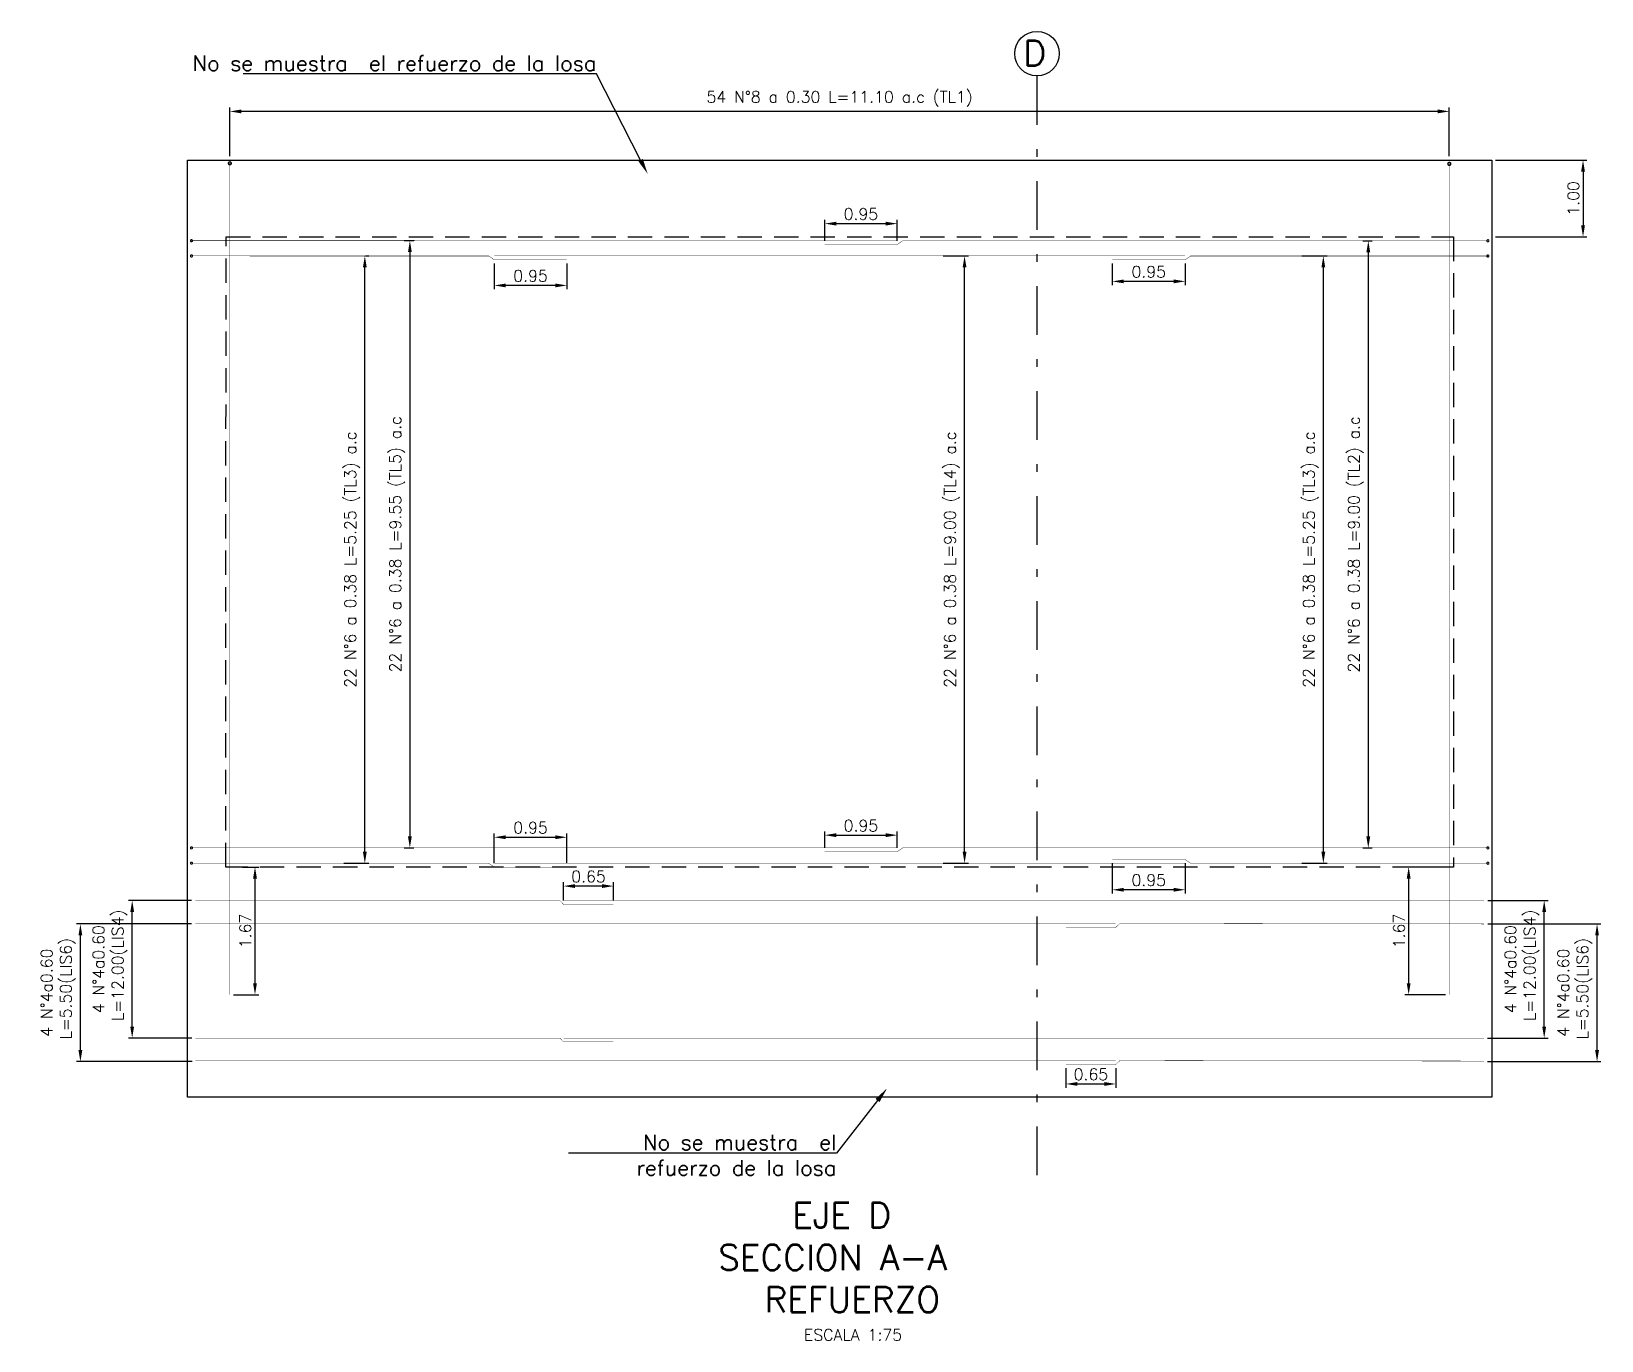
# Model space of a CAD drawing. Header units: metres. Extents: x 1080594 to 1081411, y 976871 to 977162.
# Drawn here: x 1080968.79 to 1080989.26, y 977088.69 to 977105.77 of the extents above; entities that cross this region are included whole.
import ezdxf
from ezdxf import colors
from ezdxf.entities.mleader import LeaderData, LeaderLine
from ezdxf.math import Vec2, Vec3

# ---------------------------------------------------------------- set-up
doc = ezdxf.new("R2010")
doc.units = ezdxf.units.M
doc.header["$LTSCALE"] = 25.4
doc.linetypes.add('DASHDOT', pattern=[1, 0.5, -0.25, 0, -0.25])
doc.linetypes.add('HIDDEN', pattern=[0.375, 0.25, -0.125])
for name, color, linetype in [('CIRCULOCONTRAP', 130, 'Continuous'), ('CONTRAPESO', 3, 'Continuous'), ('DIMCONTRAPESO', 1, 'Continuous'), ('EJE-D', 11, 'DASHDOT'), ('PROY', 9, 'HIDDEN'), ('R175COTR', 7, 'Continuous'), ('REF', 6, 'Continuous'), ('REF V', 6, 'Continuous'), ('REGL175', 7, 'Continuous')]:
    doc.layers.add(name, color=color, linetype=linetype)
for name, color, linetype, lineweight in [('COTA', 1, 'Continuous', 30), ('COTACIM', 20, 'Continuous', 5), ('EJECONTRAPESO', 41, 'DASHDOT', 30)]:
    doc.layers.add(name, color=color, linetype=linetype, lineweight=lineweight)
doc.styles.add('romans', font='romans.shx')
doc.dimstyles.new('Copy 75', dxfattribs={"dimtxt": 0.15, "dimasz": 0.15, "dimexe": 0.05, "dimexo": 0.05, "dimgap": 0.05, "dimtad": 1, "dimzin": 0, "dimdsep": 46, "dimtxsty": 'romans', "dimcen": 0.002, "dimclrd": 1, "dimclre": 1, "dimclrt": 3, "dimadec": 4, "dimazin": 0, "dimtfac": 1, "dimtofl": 0, "dimtmove": 1, "dimatfit": 3, "dimfxl": 1, "dimtolj": 1, "dimtzin": 0, "dimarcsym": 1})

# ---------------------------------------------------------------- blocks, each defined once
blk = doc.blocks.new('*D211')
at = {"layer": 'COTACIM', "color": 1, "lineweight": -2, "transparency": 16777216}
for p, q in [((1080971.375, 977104.139), (1080971.375, 977104.775)), ((1080987.122, 977104.725), (1080971.525, 977104.725)), ((1080987.272, 977104.14), (1080987.272, 977104.775))]:
    blk.add_line(p, q, dxfattribs=at)
at = {"layer": 'COTACIM', "color": 1, "transparency": 16777216}
for points in [[(1080971.525, 977104.75), (1080971.525, 977104.7), (1080971.375, 977104.725)], [(1080987.122, 977104.75), (1080987.122, 977104.7), (1080987.272, 977104.725)]]:
    blk.add_solid(points, dxfattribs=at)
at = {"layer": 'Defpoints', "color": 0, "transparency": 16777216}
for p in [(1080971.375, 977104.725), (1080971.375, 977104.089), (1080987.272, 977104.09)]:
    blk.add_point(p, dxfattribs=at)
at = {"layer": 'COTACIM', "color": 3, "transparency": 16777216, "insert": (1080979.324, 977104.889), "char_height": 0.15, "attachment_point": 5, "style": 'romans'}
blk.add_mtext('\\A1;54 N°8 a 0.30 L=11.10 a.c (TL1)', dxfattribs=at)
blk = doc.blocks.new('*D261')
at = {"layer": 'Defpoints', "color": 0, "transparency": 16777216}
for p in [(1080975.768, 977095.258), (1080974.822, 977094.869), (1080975.768, 977094.869)]:
    blk.add_point(p, dxfattribs=at)
at = {"layer": 'DIMCONTRAPESO', "color": 1, "lineweight": -2, "transparency": 16777216}
for p, q in [((1080974.822, 977094.919), (1080974.822, 977095.308)), ((1080974.972, 977095.258), (1080975.618, 977095.258)), ((1080975.768, 977094.919), (1080975.768, 977095.308))]:
    blk.add_line(p, q, dxfattribs=at)
at = {"layer": 'DIMCONTRAPESO', "color": 1, "transparency": 16777216}
for points in [[(1080974.972, 977095.283), (1080974.972, 977095.233), (1080974.822, 977095.258)], [(1080975.618, 977095.283), (1080975.618, 977095.233), (1080975.768, 977095.258)]]:
    blk.add_solid(points, dxfattribs=at)
at = {"layer": 'DIMCONTRAPESO', "color": 3, "transparency": 16777216, "insert": (1080975.295, 977095.383), "char_height": 0.15, "attachment_point": 5, "style": 'romans'}
blk.add_mtext('\\A1;0.95', dxfattribs=at)
blk = doc.blocks.new('*D262')
at = {"layer": 'Defpoints', "color": 0, "transparency": 16777216}
for p in [(1080980.075, 977095.285), (1080979.13, 977095.068), (1080980.075, 977095.068)]:
    blk.add_point(p, dxfattribs=at)
at = {"layer": 'DIMCONTRAPESO', "color": 1, "lineweight": -2, "transparency": 16777216}
for p, q in [((1080979.13, 977095.118), (1080979.13, 977095.335)), ((1080979.28, 977095.285), (1080979.925, 977095.285)), ((1080980.075, 977095.118), (1080980.075, 977095.335))]:
    blk.add_line(p, q, dxfattribs=at)
at = {"layer": 'DIMCONTRAPESO', "color": 1, "transparency": 16777216}
for points in [[(1080979.28, 977095.31), (1080979.28, 977095.26), (1080979.13, 977095.285)], [(1080979.925, 977095.31), (1080979.925, 977095.26), (1080980.075, 977095.285)]]:
    blk.add_solid(points, dxfattribs=at)
at = {"layer": 'DIMCONTRAPESO', "color": 3, "transparency": 16777216, "insert": (1080979.602, 977095.41), "char_height": 0.15, "attachment_point": 5, "style": 'romans'}
blk.add_mtext('\\A1;0.95', dxfattribs=at)
blk = doc.blocks.new('*D212')
at = {"layer": 'Defpoints', "color": 0, "transparency": 16777216}
for p in [(1080987.323, 977094.869), (1080986.742, 977093.204), (1080987.272, 977093.204)]:
    blk.add_point(p, dxfattribs=at)
at = {"layer": 'DIMCONTRAPESO', "color": 1, "lineweight": -2, "transparency": 16777216}
for p, q in [((1080987.273, 977094.869), (1080986.692, 977094.869)), ((1080986.742, 977094.719), (1080986.742, 977093.354)), ((1080987.222, 977093.204), (1080986.692, 977093.204))]:
    blk.add_line(p, q, dxfattribs=at)
at = {"layer": 'DIMCONTRAPESO', "color": 1, "transparency": 16777216}
for points in [[(1080986.717, 977094.719), (1080986.767, 977094.719), (1080986.742, 977094.869)], [(1080986.717, 977093.354), (1080986.767, 977093.354), (1080986.742, 977093.204)]]:
    blk.add_solid(points, dxfattribs=at)
at = {"layer": 'DIMCONTRAPESO', "color": 3, "transparency": 16777216, "insert": (1080986.617, 977094.036), "char_height": 0.15, "attachment_point": 5, "rotation": 90, "style": 'romans', "bg_fill": 3, "box_fill_scale": 1.1, "bg_fill_color": 256, "bg_fill_true_color": 13158600, "bg_fill_transparency": 0}
blk.add_mtext('\\A1;1.67', dxfattribs=at)
blk = doc.blocks.new('*D263')
at = {"layer": 'Defpoints', "color": 0, "transparency": 16777216}
for p in [(1080982.879, 977094.968), (1080983.828, 977094.968), (1080982.879, 977094.573)]:
    blk.add_point(p, dxfattribs=at)
at = {"layer": 'DIMCONTRAPESO', "color": 1, "lineweight": -2, "transparency": 16777216}
for p, q in [((1080982.879, 977094.918), (1080982.879, 977094.523)), ((1080983.828, 977094.918), (1080983.828, 977094.523)), ((1080983.678, 977094.573), (1080983.029, 977094.573))]:
    blk.add_line(p, q, dxfattribs=at)
at = {"layer": 'DIMCONTRAPESO', "color": 1, "transparency": 16777216}
for points in [[(1080983.029, 977094.598), (1080983.029, 977094.548), (1080982.879, 977094.573)], [(1080983.678, 977094.598), (1080983.678, 977094.548), (1080983.828, 977094.573)]]:
    blk.add_solid(points, dxfattribs=at)
at = {"layer": 'DIMCONTRAPESO', "color": 3, "transparency": 16777216, "insert": (1080983.354, 977094.698), "char_height": 0.15, "attachment_point": 5, "style": 'romans'}
blk.add_mtext('\\A1;0.95', dxfattribs=at)
blk = doc.blocks.new('*D264')
at = {"layer": 'Defpoints', "color": 0, "transparency": 16777216}
for p in [(1080985.301, 977102.839), (1080985.63, 977102.839), (1080985.301, 977094.918)]:
    blk.add_point(p, dxfattribs=at)
at = {"layer": 'DIMCONTRAPESO', "color": 1, "lineweight": -2, "transparency": 16777216}
for p, q in [((1080985.351, 977102.839), (1080985.68, 977102.839)), ((1080985.63, 977095.068), (1080985.63, 977102.689)), ((1080985.351, 977094.918), (1080985.68, 977094.918))]:
    blk.add_line(p, q, dxfattribs=at)
at = {"layer": 'DIMCONTRAPESO', "color": 1, "transparency": 16777216}
for points in [[(1080985.605, 977102.689), (1080985.655, 977102.689), (1080985.63, 977102.839)], [(1080985.605, 977095.068), (1080985.655, 977095.068), (1080985.63, 977094.918)]]:
    blk.add_solid(points, dxfattribs=at)
at = {"layer": 'DIMCONTRAPESO', "color": 3, "transparency": 16777216, "insert": (1080985.466, 977098.879), "char_height": 0.15, "attachment_point": 5, "rotation": 90, "style": 'romans'}
blk.add_mtext('\\A1;22 N°6 a 0.38 L=5.25 (TL3) a.c', dxfattribs=at)
blk = doc.blocks.new('*D265')
at = {"layer": 'Defpoints', "color": 0, "transparency": 16777216}
for p in [(1080986.093, 977103.038), (1080986.093, 977095.118), (1080986.216, 977095.118)]:
    blk.add_point(p, dxfattribs=at)
at = {"layer": 'DIMCONTRAPESO', "color": 1, "lineweight": -2, "transparency": 16777216}
for p, q in [((1080986.143, 977103.038), (1080986.266, 977103.038)), ((1080986.216, 977102.888), (1080986.216, 977095.268)), ((1080986.143, 977095.118), (1080986.266, 977095.118))]:
    blk.add_line(p, q, dxfattribs=at)
at = {"layer": 'DIMCONTRAPESO', "color": 1, "transparency": 16777216}
for points in [[(1080986.191, 977102.888), (1080986.241, 977102.888), (1080986.216, 977103.038)], [(1080986.191, 977095.268), (1080986.241, 977095.268), (1080986.216, 977095.118)]]:
    blk.add_solid(points, dxfattribs=at)
at = {"layer": 'DIMCONTRAPESO', "color": 3, "transparency": 16777216, "insert": (1080986.052, 977099.078), "char_height": 0.15, "attachment_point": 5, "rotation": 90, "style": 'romans'}
blk.add_mtext('\\A1;22 N°6 a 0.38 L=9.00 (TL2) a.c', dxfattribs=at)
blk = doc.blocks.new('*D213')
at = {"layer": 'Defpoints', "color": 0, "transparency": 16777216}
for p in [(1080980.625, 977102.839), (1080980.953, 977102.839), (1080980.625, 977094.919)]:
    blk.add_point(p, dxfattribs=at)
at = {"layer": 'DIMCONTRAPESO', "color": 1, "lineweight": -2, "transparency": 16777216}
for p, q in [((1080980.675, 977102.839), (1080981.003, 977102.839)), ((1080980.953, 977095.069), (1080980.953, 977102.689)), ((1080980.675, 977094.919), (1080981.003, 977094.919))]:
    blk.add_line(p, q, dxfattribs=at)
at = {"layer": 'DIMCONTRAPESO', "color": 1, "transparency": 16777216}
for points in [[(1080980.928, 977102.689), (1080980.978, 977102.689), (1080980.953, 977102.839)], [(1080980.928, 977095.069), (1080980.978, 977095.069), (1080980.953, 977094.919)]]:
    blk.add_solid(points, dxfattribs=at)
at = {"layer": 'DIMCONTRAPESO', "color": 3, "transparency": 16777216, "insert": (1080980.789, 977098.879), "char_height": 0.15, "attachment_point": 5, "rotation": 90, "style": 'romans'}
blk.add_mtext('\\A1;22 N°6 a 0.38 L=9.00 (TL4) a.c', dxfattribs=at)
blk = doc.blocks.new('*D214')
at = {"layer": 'Defpoints', "color": 0, "transparency": 16777216}
for p in [(1080973.094, 977102.839), (1080973.135, 977102.839), (1080972.813, 977094.919)]:
    blk.add_point(p, dxfattribs=at)
at = {"layer": 'DIMCONTRAPESO', "color": 1, "lineweight": -2, "transparency": 16777216}
for p, q in [((1080973.144, 977102.839), (1080973.185, 977102.839)), ((1080973.135, 977095.069), (1080973.135, 977102.689)), ((1080972.863, 977094.919), (1080973.185, 977094.919))]:
    blk.add_line(p, q, dxfattribs=at)
at = {"layer": 'DIMCONTRAPESO', "color": 1, "transparency": 16777216}
for points in [[(1080973.11, 977102.689), (1080973.16, 977102.689), (1080973.135, 977102.839)], [(1080973.11, 977095.069), (1080973.16, 977095.069), (1080973.135, 977094.919)]]:
    blk.add_solid(points, dxfattribs=at)
at = {"layer": 'DIMCONTRAPESO', "color": 3, "transparency": 16777216, "insert": (1080972.971, 977098.879), "char_height": 0.15, "attachment_point": 5, "rotation": 90, "style": 'romans'}
blk.add_mtext('\\A1;22 N°6 a 0.38 L=5.25 (TL3) a.c', dxfattribs=at)
blk = doc.blocks.new('*D215')
at = {"layer": 'Defpoints', "color": 0, "transparency": 16777216}
for p in [(1080973.598, 977103.039), (1080973.598, 977095.119), (1080973.722, 977095.119)]:
    blk.add_point(p, dxfattribs=at)
at = {"layer": 'DIMCONTRAPESO', "color": 1, "lineweight": -2, "transparency": 16777216}
for p, q in [((1080973.648, 977103.039), (1080973.772, 977103.039)), ((1080973.722, 977102.889), (1080973.722, 977095.269)), ((1080973.648, 977095.119), (1080973.772, 977095.119))]:
    blk.add_line(p, q, dxfattribs=at)
at = {"layer": 'DIMCONTRAPESO', "color": 1, "transparency": 16777216}
for points in [[(1080973.697, 977102.889), (1080973.747, 977102.889), (1080973.722, 977103.039)], [(1080973.697, 977095.269), (1080973.747, 977095.269), (1080973.722, 977095.119)]]:
    blk.add_solid(points, dxfattribs=at)
at = {"layer": 'DIMCONTRAPESO', "color": 3, "transparency": 16777216, "insert": (1080973.557, 977099.079), "char_height": 0.15, "attachment_point": 5, "rotation": 90, "style": 'romans'}
blk.add_mtext('\\A1;22 N°6 a 0.38 L=9.55 (TL5) a.c', dxfattribs=at)
blk = doc.blocks.new('*D266')
at = {"layer": 'Defpoints', "color": 0, "transparency": 16777216}
for p in [(1080982.879, 977102.789), (1080983.828, 977102.789), (1080982.879, 977102.508)]:
    blk.add_point(p, dxfattribs=at)
at = {"layer": 'DIMCONTRAPESO', "color": 1, "lineweight": -2, "transparency": 16777216}
for p, q in [((1080982.879, 977102.739), (1080982.879, 977102.458)), ((1080983.828, 977102.739), (1080983.828, 977102.458)), ((1080983.678, 977102.508), (1080983.029, 977102.508))]:
    blk.add_line(p, q, dxfattribs=at)
at = {"layer": 'DIMCONTRAPESO', "color": 1, "transparency": 16777216}
for points in [[(1080983.029, 977102.533), (1080983.029, 977102.483), (1080982.879, 977102.508)], [(1080983.678, 977102.533), (1080983.678, 977102.483), (1080983.828, 977102.508)]]:
    blk.add_solid(points, dxfattribs=at)
at = {"layer": 'DIMCONTRAPESO', "color": 3, "transparency": 16777216, "insert": (1080983.354, 977102.633), "char_height": 0.15, "attachment_point": 5, "style": 'romans'}
blk.add_mtext('\\A1;0.95', dxfattribs=at)
blk = doc.blocks.new('*D267')
at = {"layer": 'Defpoints', "color": 0, "transparency": 16777216}
for p in [(1080980.075, 977103.261), (1080979.13, 977102.988), (1080980.075, 977102.988)]:
    blk.add_point(p, dxfattribs=at)
at = {"layer": 'DIMCONTRAPESO', "color": 1, "lineweight": -2, "transparency": 16777216}
for p, q in [((1080979.13, 977103.038), (1080979.13, 977103.311)), ((1080979.28, 977103.261), (1080979.925, 977103.261)), ((1080980.075, 977103.038), (1080980.075, 977103.311))]:
    blk.add_line(p, q, dxfattribs=at)
at = {"layer": 'DIMCONTRAPESO', "color": 1, "transparency": 16777216}
for points in [[(1080979.28, 977103.286), (1080979.28, 977103.236), (1080979.13, 977103.261)], [(1080979.925, 977103.286), (1080979.925, 977103.236), (1080980.075, 977103.261)]]:
    blk.add_solid(points, dxfattribs=at)
at = {"layer": 'DIMCONTRAPESO', "color": 3, "transparency": 16777216, "insert": (1080979.602, 977103.386), "char_height": 0.15, "attachment_point": 5, "style": 'romans'}
blk.add_mtext('\\A1;0.95', dxfattribs=at)
blk = doc.blocks.new('*D268')
at = {"layer": 'Defpoints', "color": 0, "transparency": 16777216}
for p in [(1080974.822, 977102.789), (1080975.768, 977102.789), (1080974.822, 977102.455)]:
    blk.add_point(p, dxfattribs=at)
at = {"layer": 'DIMCONTRAPESO', "color": 1, "lineweight": -2, "transparency": 16777216}
for p, q in [((1080974.822, 977102.739), (1080974.822, 977102.405)), ((1080975.768, 977102.739), (1080975.768, 977102.405)), ((1080975.618, 977102.455), (1080974.972, 977102.455))]:
    blk.add_line(p, q, dxfattribs=at)
at = {"layer": 'DIMCONTRAPESO', "color": 1, "transparency": 16777216}
for points in [[(1080974.972, 977102.48), (1080974.972, 977102.43), (1080974.822, 977102.455)], [(1080975.618, 977102.48), (1080975.618, 977102.43), (1080975.768, 977102.455)]]:
    blk.add_solid(points, dxfattribs=at)
at = {"layer": 'DIMCONTRAPESO', "color": 3, "transparency": 16777216, "insert": (1080975.295, 977102.58), "char_height": 0.15, "attachment_point": 5, "style": 'romans'}
blk.add_mtext('\\A1;0.95', dxfattribs=at)
blk = doc.blocks.new('*D216')
at = {"layer": 'Defpoints', "color": 0, "transparency": 16777216}
for p in [(1080987.725, 977094.433), (1080988.509, 977094.433), (1080987.719, 977092.639)]:
    blk.add_point(p, dxfattribs=at)
at = {"layer": 'DIMCONTRAPESO', "color": 1, "lineweight": -2, "transparency": 16777216}
for p, q in [((1080987.775, 977094.433), (1080988.559, 977094.433)), ((1080988.509, 977092.789), (1080988.509, 977094.283)), ((1080987.769, 977092.639), (1080988.559, 977092.639))]:
    blk.add_line(p, q, dxfattribs=at)
at = {"layer": 'DIMCONTRAPESO', "color": 1, "transparency": 16777216}
for points in [[(1080988.484, 977094.283), (1080988.534, 977094.283), (1080988.509, 977094.433)], [(1080988.484, 977092.789), (1080988.534, 977092.789), (1080988.509, 977092.639)]]:
    blk.add_solid(points, dxfattribs=at)
at = {"layer": 'DIMCONTRAPESO', "color": 3, "transparency": 16777216, "insert": (1080988.219, 977093.536), "char_height": 0.15, "attachment_point": 5, "rotation": 90, "style": 'romans'}
blk.add_mtext('\\A1;4 N°4a0.60\\P L=12.00(LIS4)', dxfattribs=at)
blk = doc.blocks.new('*D269')
at = {"layer": 'Defpoints', "color": 0, "transparency": 16777216}
for p in [(1080975.726, 977094.621), (1080975.726, 977094.383), (1080976.375, 977094.383)]:
    blk.add_point(p, dxfattribs=at)
at = {"layer": 'EJE-D', "color": 1, "lineweight": -2, "transparency": 16777216}
for p, q in [((1080975.726, 977094.433), (1080975.726, 977094.671)), ((1080976.225, 977094.621), (1080975.876, 977094.621)), ((1080976.375, 977094.433), (1080976.375, 977094.671))]:
    blk.add_line(p, q, dxfattribs=at)
at = {"layer": 'EJE-D', "color": 1, "transparency": 16777216}
for points in [[(1080975.876, 977094.646), (1080975.876, 977094.596), (1080975.726, 977094.621)], [(1080976.225, 977094.646), (1080976.225, 977094.596), (1080976.375, 977094.621)]]:
    blk.add_solid(points, dxfattribs=at)
at = {"layer": 'EJE-D', "color": 3, "transparency": 16777216, "insert": (1080976.051, 977094.746), "char_height": 0.15, "attachment_point": 5, "style": 'romans'}
blk.add_mtext('\\A1;0.65', dxfattribs=at)
blk = doc.blocks.new('*D217')
at = {"layer": 'Defpoints', "color": 0, "transparency": 16777216}
for p in [(1080987.724, 977094.127), (1080989.198, 977094.127), (1080987.718, 977092.332)]:
    blk.add_point(p, dxfattribs=at)
at = {"layer": 'DIMCONTRAPESO', "color": 1, "lineweight": -2, "transparency": 16777216}
for p, q in [((1080987.774, 977094.127), (1080989.248, 977094.127)), ((1080989.198, 977092.482), (1080989.198, 977093.977)), ((1080987.768, 977092.332), (1080989.248, 977092.332))]:
    blk.add_line(p, q, dxfattribs=at)
at = {"layer": 'DIMCONTRAPESO', "color": 1, "transparency": 16777216}
for points in [[(1080989.173, 977093.977), (1080989.223, 977093.977), (1080989.198, 977094.127)], [(1080989.173, 977092.482), (1080989.223, 977092.482), (1080989.198, 977092.332)]]:
    blk.add_solid(points, dxfattribs=at)
at = {"layer": 'DIMCONTRAPESO', "color": 3, "transparency": 16777216, "insert": (1080988.908, 977093.23), "char_height": 0.15, "attachment_point": 5, "rotation": 90, "style": 'romans'}
blk.add_mtext('\\A1;4 N°4a0.60\\P L=5.50(LIS6)', dxfattribs=at)
blk = doc.blocks.new('*D218')
at = {"layer": 'Defpoints', "color": 0, "transparency": 16777216}
for p in [(1080970.102, 977094.433), (1080970.925, 977094.433), (1080970.931, 977092.639)]:
    blk.add_point(p, dxfattribs=at)
at = {"layer": 'DIMCONTRAPESO', "color": 1, "lineweight": -2, "transparency": 16777216}
for p, q in [((1080970.875, 977094.433), (1080970.052, 977094.433)), ((1080970.102, 977092.789), (1080970.102, 977094.283)), ((1080970.881, 977092.639), (1080970.052, 977092.639))]:
    blk.add_line(p, q, dxfattribs=at)
at = {"layer": 'DIMCONTRAPESO', "color": 1, "transparency": 16777216}
for points in [[(1080970.077, 977094.283), (1080970.127, 977094.283), (1080970.102, 977094.433)], [(1080970.077, 977092.789), (1080970.127, 977092.789), (1080970.102, 977092.639)]]:
    blk.add_solid(points, dxfattribs=at)
at = {"layer": 'DIMCONTRAPESO', "color": 3, "transparency": 16777216, "insert": (1080969.813, 977093.536), "char_height": 0.15, "attachment_point": 5, "rotation": 90, "style": 'romans'}
blk.add_mtext('\\A1;4 N°4a0.60\\P L=12.00(LIS4)', dxfattribs=at)
blk = doc.blocks.new('*D219')
at = {"layer": 'Defpoints', "color": 0, "transparency": 16777216}
for p in [(1080969.427, 977094.127), (1080970.925, 977094.127), (1080970.932, 977092.332)]:
    blk.add_point(p, dxfattribs=at)
at = {"layer": 'DIMCONTRAPESO', "color": 1, "lineweight": -2, "transparency": 16777216}
for p, q in [((1080970.875, 977094.127), (1080969.377, 977094.127)), ((1080969.427, 977092.482), (1080969.427, 977093.977)), ((1080970.882, 977092.332), (1080969.377, 977092.332))]:
    blk.add_line(p, q, dxfattribs=at)
at = {"layer": 'DIMCONTRAPESO', "color": 1, "transparency": 16777216}
for points in [[(1080969.402, 977093.977), (1080969.452, 977093.977), (1080969.427, 977094.127)], [(1080969.402, 977092.482), (1080969.452, 977092.482), (1080969.427, 977092.332)]]:
    blk.add_solid(points, dxfattribs=at)
at = {"layer": 'DIMCONTRAPESO', "color": 3, "transparency": 16777216, "insert": (1080969.137, 977093.23), "char_height": 0.15, "attachment_point": 5, "rotation": 90, "style": 'romans'}
blk.add_mtext('\\A1;4 N°4a0.60\\P L=5.50(LIS6)', dxfattribs=at)
blk = doc.blocks.new('*D270')
at = {"layer": 'Defpoints', "color": 0, "transparency": 16777216}
for p in [(1080982.275, 977092.295), (1080982.925, 977092.295), (1080982.925, 977092.04)]:
    blk.add_point(p, dxfattribs=at)
at = {"layer": 'EJE-D', "color": 1, "lineweight": -2, "transparency": 16777216}
for p, q in [((1080982.275, 977092.245), (1080982.275, 977091.99)), ((1080982.925, 977092.245), (1080982.925, 977091.99)), ((1080982.425, 977092.04), (1080982.775, 977092.04))]:
    blk.add_line(p, q, dxfattribs=at)
at = {"layer": 'EJE-D', "color": 1, "transparency": 16777216}
for points in [[(1080982.425, 977092.065), (1080982.425, 977092.015), (1080982.275, 977092.04)], [(1080982.775, 977092.065), (1080982.775, 977092.015), (1080982.925, 977092.04)]]:
    blk.add_solid(points, dxfattribs=at)
at = {"layer": 'EJE-D', "color": 3, "transparency": 16777216, "insert": (1080982.6, 977092.165), "char_height": 0.15, "attachment_point": 5, "style": 'romans'}
blk.add_mtext('\\A1;0.65', dxfattribs=at)
blk = doc.blocks.new('*D271')
at = {"layer": 'COTA', "color": 1, "lineweight": -2, "transparency": 16777216}
for p, q in [((1080987.875, 977104.09), (1080989.065, 977104.09)), ((1080989.015, 977103.94), (1080989.015, 977103.24)), ((1080987.875, 977103.09), (1080989.065, 977103.09))]:
    blk.add_line(p, q, dxfattribs=at)
at = {"layer": 'COTA', "color": 1, "transparency": 16777216}
for points in [[(1080988.99, 977103.94), (1080989.04, 977103.94), (1080989.015, 977104.09)], [(1080988.99, 977103.24), (1080989.04, 977103.24), (1080989.015, 977103.09)]]:
    blk.add_solid(points, dxfattribs=at)
at = {"layer": 'Defpoints', "color": 0, "transparency": 16777216}
for p in [(1080987.825, 977104.09), (1080987.825, 977103.09), (1080989.015, 977103.09)]:
    blk.add_point(p, dxfattribs=at)
at = {"layer": 'COTA', "color": 3, "transparency": 16777216, "insert": (1080988.89, 977103.59), "char_height": 0.15, "attachment_point": 5, "rotation": 90, "style": 'romans'}
blk.add_mtext('\\A1;1.00', dxfattribs=at)
blk = doc.blocks.new('*D360')
at = {"layer": 'COTA', "color": 1, "lineweight": -2, "transparency": 16777216}
for p, q in [((1080971.54, 977094.869), (1080971.753, 977094.869)), ((1080971.703, 977094.719), (1080971.703, 977093.354)), ((1080971.425, 977093.204), (1080971.753, 977093.204))]:
    blk.add_line(p, q, dxfattribs=at)
at = {"layer": 'COTA', "color": 1, "transparency": 16777216}
for points in [[(1080971.678, 977094.719), (1080971.728, 977094.719), (1080971.703, 977094.869)], [(1080971.678, 977093.354), (1080971.728, 977093.354), (1080971.703, 977093.204)]]:
    blk.add_solid(points, dxfattribs=at)
at = {"layer": 'Defpoints', "color": 0, "transparency": 16777216}
for p in [(1080971.49, 977094.869), (1080971.375, 977093.204), (1080971.703, 977093.204)]:
    blk.add_point(p, dxfattribs=at)
at = {"layer": 'COTA', "color": 3, "transparency": 16777216, "insert": (1080971.578, 977094.036), "char_height": 0.15, "attachment_point": 5, "rotation": 90, "style": 'romans'}
blk.add_mtext('\\A1;1.67', dxfattribs=at)

msp = doc.modelspace()

# ---------------------------------------------------------------- linework, layer by layer
at = {"layer": 'CIRCULOCONTRAP'}
msp.add_circle((1080981.897317, 977105.478907), 0.289667, dxfattribs=at)
at = {"layer": 'CONTRAPESO'}
msp.add_lwpolyline([(1080970.825199, 977104.088447), (1080987.824817, 977104.090447), (1080987.824758, 977091.869043), (1080970.824945, 977091.869043)], close=True, dxfattribs=at)
at = {"layer": 'EJECONTRAPESO', "ltscale": 0.05}
msp.add_lwpolyline([(1080981.894843, 977105.185296), (1080981.894843, 977090.615323)], dxfattribs=at)
at = {"layer": 'PROY', "color": 252, "ltscale": 0.05}
msp.add_lwpolyline([(1080971.325189, 977103.088506), (1080987.324815, 977103.090388), (1080987.324754, 977094.869043), (1080971.324949, 977094.869043)], close=True, dxfattribs=at)
at = {"layer": 'REF', "ltscale": 0.1}
for points, const_width in [([(1080971.357051, 977104.048086, 1), (1080971.393051, 977104.048086, 1)], 0.02), ([(1080971.357051, 977104.048086, 1), (1080971.393051, 977104.048086, 1)], 0.02), ([(1080987.253955, 977104.040382, 1), (1080987.289955, 977104.040382, 1)], 0.02), ([(1080970.861376, 977103.038715, 1), (1080970.888376, 977103.038715, 1)], 0.015), ([(1080987.761362, 977103.03794, 1), (1080987.788362, 977103.03794, 1)], 0.015), ([(1080970.861562, 977102.839865, 1), (1080970.888562, 977102.839865, 1)], 0.015), ([(1080987.761363, 977102.838773, 1), (1080987.788363, 977102.838773, 1)], 0.015), ([(1080970.861288, 977095.119119, 1), (1080970.888288, 977095.119119, 1)], 0.015), ([(1080987.761236, 977095.11878, 1), (1080987.788236, 977095.11878, 1)], 0.015), ([(1080970.86151, 977094.919546, 1), (1080970.88851, 977094.919546, 1)], 0.015), ([(1080987.761273, 977094.91889, 1), (1080987.788273, 977094.91889, 1)], 0.015)]:
    msp.add_lwpolyline(points, format="xyb", close=True, dxfattribs=dict(at, const_width=const_width))
at = {"layer": 'REF', "ltscale": 0.1, "const_width": 0.005}
for points in [[(1080980.073299, 977103.038528), (1080970.875064, 977103.038715)], [(1080979.129637, 977102.988052), (1080980.075196, 977102.988052), (1080980.146088, 977103.037958), (1080987.774825, 977103.03792)], [(1080975.76791, 977102.788885), (1080974.82158, 977102.788885), (1080974.750687, 977102.838792), (1080970.875062, 977102.839447)], [(1080983.824905, 977102.839362), (1080974.824905, 977102.839362)], [(1080982.879346, 977102.788885), (1080983.827972, 977102.788885), (1080983.898865, 977102.838792), (1080987.774826, 977102.838773)], [(1080980.073211, 977095.118932), (1080970.874976, 977095.119119)], [(1080979.129549, 977095.068455), (1080980.075107, 977095.068455), (1080980.146, 977095.118362), (1080987.774736, 977095.118323)], [(1080975.767857, 977094.868566), (1080974.821527, 977094.868566), (1080974.750634, 977094.918472), (1080970.87501, 977094.919128)], [(1080983.824852, 977094.919043), (1080974.824852, 977094.919043)], [(1080982.879294, 977094.968379), (1080983.82792, 977094.968379), (1080983.898813, 977094.918472), (1080987.774773, 977094.918491)], [(1080976.37523, 977094.382508), (1080975.725965, 977094.382508), (1080975.67699, 977094.433028), (1080970.925176, 977094.433028)], [(1080970.924953, 977094.133028), (1080982.924575, 977094.133028)], [(1080976.37523, 977092.588291), (1080975.725965, 977092.588291), (1080975.67699, 977092.638811), (1080970.925176, 977092.638811)], [(1080987.724852, 977092.638811), (1080975.72523, 977092.638811)], [(1080970.924953, 977092.345161), (1080982.924575, 977092.345161)], [(1080982.274575, 977092.294641), (1080982.924575, 977092.294641), (1080982.977235, 977092.34496), (1080987.724981, 977092.338812)]]:
    msp.add_lwpolyline(points, dxfattribs=at)
at = {"layer": 'REF V', "ltscale": 0.1, "const_width": 0.005}
for points in [[(1080971.375051, 977104.048086), (1080971.375041, 977094.263501), (1080971.375041, 977093.203501)], [(1080987.271955, 977104.040382), (1080987.271951, 977094.198921), (1080987.271951, 977093.203921)]]:
    msp.add_lwpolyline(points, dxfattribs=at)

# ---------------------------------------------------------------- texts
at = {"layer": 'R175COTR', "insert": (1080982.014928, 977105.650749, 308.056641), "char_height": 0.33, "width": 0.41500103, "attachment_point": 3, "rotation": 0.0000363, "style": 'romans'}
msp.add_mtext('{\\C0;D}', dxfattribs=at)
at = {"layer": 'REGL175', "insert": (1080971.491709, 977090.492927), "char_height": 0.33, "width": 14.49150363, "attachment_point": 1, "style": 'romans'}
msp.add_mtext('\\pi7.21516;{\\C0;EJE D\\P\\pi6.24873;SECCION A-A \\P\\pi6.85289;REFUERZO\\P\\pi7.36717;\\H0.45455x;\\C3;ESCALA 1:75}', dxfattribs=at)

# ---------------------------------------------------------------- dimensions: what is measured, and where the dimension line sits
at = {"layer": 'COTA', "color": 2}
for base, p1, p2, picture, middle in [((1080989.014741, 977103.090447), (1080987.824817, 977104.090447), (1080987.824812, 977103.090447), '*D271', (1080988.889741, 977103.590447)), ((1080971.703223, 977093.203501), (1080971.489718, 977094.869043), (1080971.375041, 977093.203501), '*D360', (1080971.578223, 977094.036272))]:
    dim = msp.add_linear_dim(base=base, p1=p1, p2=p2, angle=90, dimstyle='Copy 75', dxfattribs=at)
    dim.commit()
    dim.dimension.update_dxf_attribs({"geometry": picture, "text_midpoint": middle})
at = {"layer": 'COTACIM'}
dim = msp.add_linear_dim(base=(1080971.375142, 977104.724935), p1=(1080987.272045, 977104.090382), p2=(1080971.375142, 977104.088512), angle=180, text='54 N°8 a 0.30 L=11.10 a.c (TL1)', dimstyle='Copy 75', dxfattribs=at)
dim.commit()
dim.dimension.update_dxf_attribs({"geometry": '*D211', "text_midpoint": (1080979.323593, 977104.889221)})
at = {"layer": 'DIMCONTRAPESO'}
for base, p1, p2, picture, middle in [((1080980.075196, 977103.260732), (1080979.129637, 977102.988052), (1080980.075196, 977102.988052), '*D267', (1080979.602416, 977103.385732)), ((1080974.82158, 977102.455174), (1080975.76791, 977102.788885), (1080974.82158, 977102.788885), '*D268', (1080975.294745, 977102.580174)), ((1080982.879346, 977102.508144), (1080983.827972, 977102.788885), (1080982.879346, 977102.788885), '*D266', (1080983.353659, 977102.633144)), ((1080975.767857, 977095.257555), (1080974.821527, 977094.868566), (1080975.767857, 977094.869149), '*D261', (1080975.294692, 977095.382555)), ((1080980.075107, 977095.285214), (1080979.129549, 977095.068455), (1080980.075107, 977095.068455), '*D262', (1080979.602328, 977095.410214)), ((1080982.879294, 977094.573356), (1080983.82792, 977094.968379), (1080982.879294, 977094.968379), '*D263', (1080983.353607, 977094.698356))]:
    dim = msp.add_linear_dim(base=base, p1=p1, p2=p2, angle=180, dimstyle='Copy 75', dxfattribs=at)
    dim.commit()
    dim.dimension.update_dxf_attribs({"geometry": picture, "text_midpoint": middle})
for base, p1, p2, text, picture, middle in [((1080973.721742, 977095.119063), (1080973.598151, 977103.03866), (1080973.598114, 977095.119063), '22 N°6 a 0.38 L=9.55 (TL5) a.c', '*D215', (1080973.557457, 977099.078862)), ((1080986.216498, 977095.118332), (1080986.092906, 977103.037928), (1080986.092819, 977095.118332), '22 N°6 a 0.38 L=9.00 (TL2) a.c', '*D265', (1080986.052212, 977099.07813)), ((1080973.135327, 977102.839072), (1080972.812822, 977094.9188), (1080973.09398, 977102.839072), '22 N°6 a 0.38 L=5.25 (TL3) a.c', '*D214', (1080972.971042, 977098.878936)), ((1080980.953312, 977102.839362), (1080980.624733, 977094.919043), (1080980.624768, 977102.839362), '22 N°6 a 0.38 L=9.00 (TL4) a.c', '*D213', (1080980.789026, 977098.879202)), ((1080985.629996, 977102.838785), (1080985.301455, 977094.918479), (1080985.301454, 977102.838785), '22 N°6 a 0.38 L=5.25 (TL3) a.c', '*D264', (1080985.465711, 977098.878632))]:
    dim = msp.add_linear_dim(base=base, p1=p1, p2=p2, angle=90, text=text, dimstyle='Copy 75', dxfattribs=at)
    dim.commit()
    dim.dimension.update_dxf_attribs({"geometry": picture, "text_midpoint": middle})
for base, p1, p2, text, picture, middle in [((1080970.101789, 977094.433028), (1080970.931202, 977092.638811), (1080970.924852, 977094.433028), '4 N°4a0.60\\P L=12.00(LIS4)', '*D218', (1080970.101789, 977093.535919)), ((1080988.508521, 977094.433028), (1080987.718502, 977092.638811), (1080987.724852, 977094.433028), '4 N°4a0.60\\P L=12.00(LIS4)', '*D216', (1080988.508521, 977093.535919)), ((1080969.426607, 977094.12668), (1080970.931598, 977092.332463), (1080970.925248, 977094.12668), '4 N°4a0.60\\P L=5.50(LIS6)', '*D219', (1080969.426607, 977093.229571)), ((1080989.197575, 977094.12668), (1080987.718105, 977092.332463), (1080987.724455, 977094.12668), '4 N°4a0.60\\P L=5.50(LIS6)', '*D217', (1080989.197575, 977093.229571))]:
    dim = msp.add_linear_dim(base=base, p1=p1, p2=p2, angle=90, text=text, dimstyle='Copy 75', dxfattribs=at)
    dim.commit()
    dim.dimension.update_dxf_attribs({"geometry": picture, "text_midpoint": middle, "dimtype": 160})
at = {"layer": 'EJE-D', "color": 2}
for base, p1, p2, picture, middle in [((1080975.725965, 977094.620932), (1080976.37523, 977094.382508), (1080975.725965, 977094.382508), '*D269', (1080976.050597, 977094.745932)), ((1080982.924575, 977092.039613), (1080982.274575, 977092.294641), (1080982.924575, 977092.294641), '*D270', (1080982.599575, 977092.164613))]:
    dim = msp.add_linear_dim(base=base, p1=p1, p2=p2, angle=180, dimstyle='Copy 75', dxfattribs=at)
    dim.commit()
    dim.dimension.update_dxf_attribs({"geometry": picture, "text_midpoint": middle})

# ---------------------------------------------------------------- leaders
at = {"layer": 'COTACIM'}
ml = msp.add_multileader_mtext('Standard', dxfattribs=at)
ml.set_content('No se muestra  el refuerzo de la losa', color=3, style='romans')
ml.set_leader_properties(color=1)
ml.build(insert=Vec2(0, 0))
ml.multileader.update_dxf_attribs({"text_left_attachment_type": 6, "text_right_attachment_type": 6, "dogleg_length": 0, "arrow_head_size": 0.2})
ctx = ml.context
ctx.base_point, ctx.char_height, ctx.arrow_head_size, ctx.landing_gap_size, ctx.plane_origin = Vec3(1080970.001172, 977105.212852), 0.2, 0.2, 0, Vec3(1080976.821025, 977103.542912)
ctx.left_attachment, ctx.right_attachment, ctx.text_align_type = 6, 6, 2
notes = []
notes.append((ctx, [(1, (1, 1, 0), (1080976.153553, 977105.212852), (-1, 0), 0, [(0, [(1080976.821025, 977103.911562)], 0, [])])]))
ctx.mtext.insert, ctx.mtext.alignment, ctx.mtext.flow_direction = Vec3(1080976.153553, 977105.452852), 3, 5
ml = msp.add_multileader_mtext('Standard', dxfattribs=at)
ml.set_content('No se muestra  el refuerzo de la losa', color=3, style='romans')
ml.set_leader_properties(color=1)
ml.build(insert=Vec2(0, 0))
ml.multileader.update_dxf_attribs({"text_left_attachment_type": 6, "text_right_attachment_type": 6, "dogleg_length": 0, "arrow_head_size": 0.2})
ctx = ml.context
ctx.base_point, ctx.char_height, ctx.arrow_head_size, ctx.landing_gap_size, ctx.plane_origin = Vec3(1080976.319738, 977091.138653), 0.2, 0.2, 0, Vec3(1080980.022077, 977089.293524)
ctx.left_attachment, ctx.right_attachment, ctx.text_align_type = 6, 6, 2
notes.append((ctx, [(1, (1, 1, 0), (1080979.281643, 977091.138653), (-1, 0), 0, [(0, [(1080979.942178, 977091.982294)], 0, [])])]))
ctx.mtext.insert, ctx.mtext.width, ctx.mtext.alignment, ctx.mtext.flow_direction = Vec3(1080979.281643, 977091.378653), 3.45605072, 3, 5
for ctx, leaders in notes:
    for number, flags, end, landing, length, lines in leaders:
        leader = LeaderData()
        leader.index, (leader.has_last_leader_line, leader.has_dogleg_vector, leader.attachment_direction) = number, flags
        leader.last_leader_point, leader.dogleg_vector, leader.dogleg_length = Vec3(end), Vec3(landing), length
        for number, points, colour, breaks in lines:
            line = LeaderLine()
            line.index, line.vertices, line.color, line.breaks = number, Vec3.list(points), colors.encode_raw_color(colour), breaks
            leader.lines.append(line)
        ctx.leaders.append(leader)

# ---------------------------------------------------------------- next in the draw order: dimensions: what is measured, and where the dimension line sits
at = {"layer": 'DIMCONTRAPESO'}
dim = msp.add_linear_dim(base=(1080986.742046, 977093.203921), p1=(1080987.32346, 977094.869043), p2=(1080987.271951, 977093.203921), angle=90, dimstyle='Copy 75', override={"dimtfill": 1}, dxfattribs=at)
dim.commit()
dim.dimension.update_dxf_attribs({"geometry": '*D212', "text_midpoint": (1080986.617046, 977094.036482)})

# ---------------------------------------------------------------- next in the draw order: linework, layer by layer
at = {"layer": 'REF', "ltscale": 0.1, "const_width": 0.005}
for points in [[(1080987.724852, 977094.433028), (1080975.72523, 977094.433028)], [(1080982.274575, 977094.082508), (1080982.924575, 977094.082508), (1080982.977235, 977094.132826), (1080987.724981, 977094.126679)]]:
    msp.add_lwpolyline(points, dxfattribs=at)

doc.saveas('drawing.dxf')
